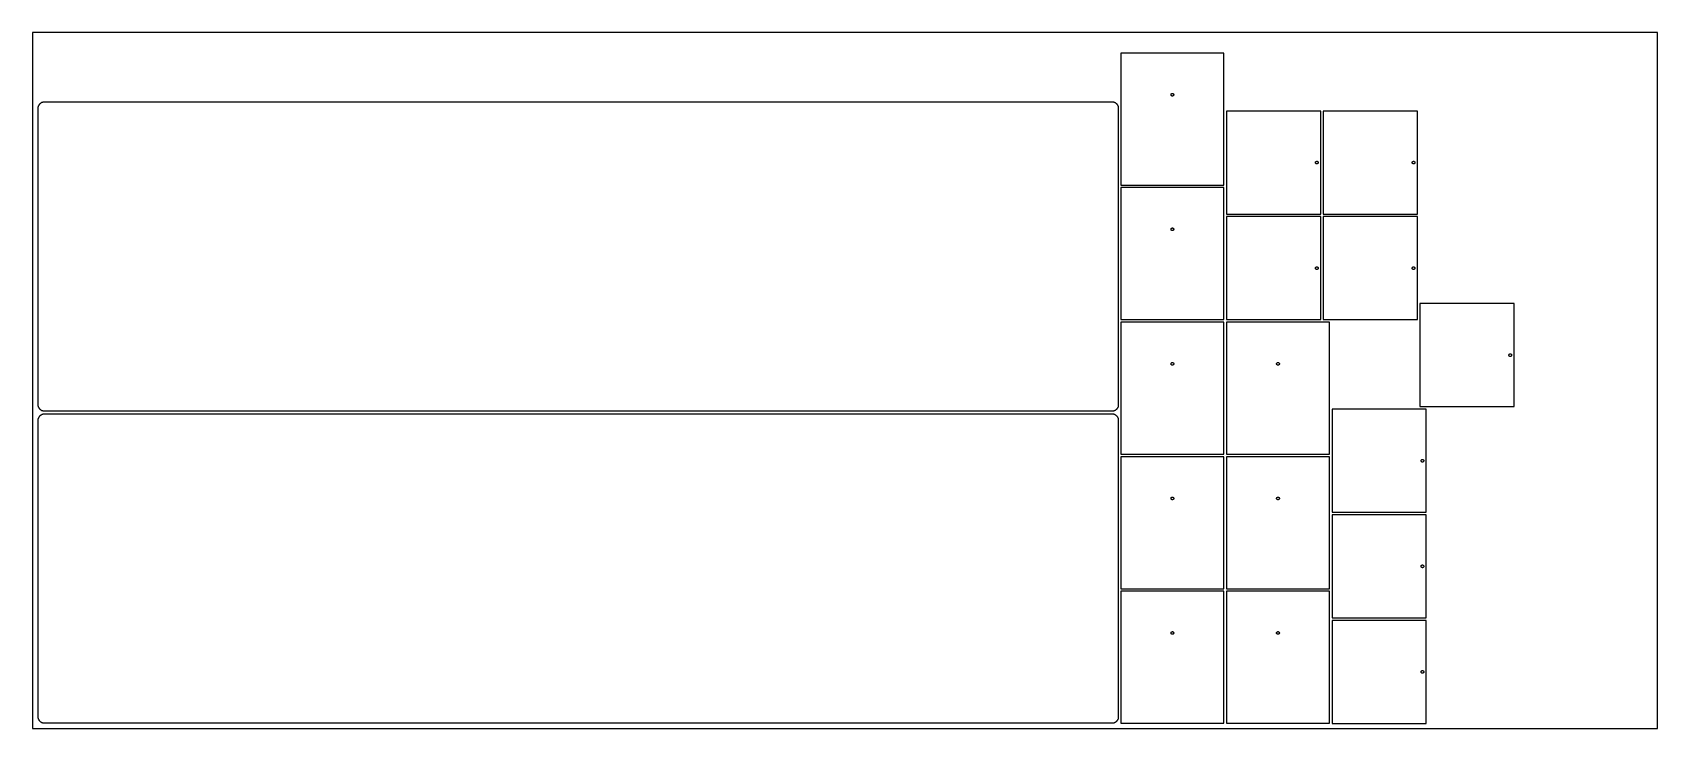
# Model space of a CAD drawing. Header units: millimetres. Extents: x -20394 to -18294, y 4803 to 5703.
import ezdxf

# ---------------------------------------------------------------- set-up
doc = ezdxf.new("R2010")
doc.units = ezdxf.units.MM
doc.layers.add('MESA_BAJA_ASPIRE', color=18, linetype='Continuous', true_color=0x4c0000)
doc.layers.add('Predeterminada', color=18, linetype='Continuous', true_color=0x000000)

msp = doc.modelspace()

# ---------------------------------------------------------------- linework, layer by layer
at = {"layer": 'MESA_BAJA_ASPIRE'}
for points in [[(-18987.9, 5505.9), (-18854.8, 5505.9), (-18854.8, 5676.5), (-18987.9, 5676.5)], [(-20386.9, 5221.4), (-20386.9, 5605.4), (-20386.9, 5605.8), (-20386.9, 5606.2), (-20386.9, 5606.6), (-20386.9, 5606.9), (-20386.8, 5607.3), (-20386.7, 5607.7), (-20386.5, 5608.1), (-20386.4, 5608.4), (-20386.2, 5608.8), (-20386, 5609.1), (-20385.8, 5609.5), (-20385.6, 5609.8), (-20385.4, 5610.1), (-20385.1, 5610.5), (-20384.8, 5610.8), (-20384.5, 5611.1), (-20384.3, 5611.4), (-20383.9, 5611.6), (-20383.6, 5611.9), (-20383.3, 5612.1), (-20382.9, 5612.4), (-20382.6, 5612.6), (-20382.2, 5612.8), (-20381.9, 5612.9), (-20381.5, 5613.1), (-20381.2, 5613.2), (-20380.8, 5613.3), (-20380.4, 5613.4), (-20380, 5613.4), (-20379.7, 5613.5), (-20379.3, 5613.5), (-20378.9, 5613.4), (-18999.2, 5613.4), (-18998.8, 5613.5), (-18998.5, 5613.5), (-18998.1, 5613.4), (-18997.7, 5613.4), (-18997.3, 5613.3), (-18997, 5613.2), (-18996.6, 5613.1), (-18996.2, 5612.9), (-18995.9, 5612.8), (-18995.5, 5612.6), (-18995.2, 5612.4), (-18994.8, 5612.1), (-18994.5, 5611.9), (-18994.2, 5611.6), (-18993.9, 5611.4), (-18993.6, 5611.1), (-18993.3, 5610.8), (-18993, 5610.5), (-18992.8, 5610.1), (-18992.5, 5609.8), (-18992.3, 5609.5), (-18992.1, 5609.1), (-18991.9, 5608.8), (-18991.7, 5608.4), (-18991.6, 5608), (-18991.5, 5607.7), (-18991.3, 5607.3), (-18991.3, 5606.9), (-18991.2, 5606.6), (-18991.2, 5606.2), (-18991.2, 5605.8), (-18991.2, 5605.4), (-18991.2, 5221.5), (-18991.2, 5221.1), (-18991.2, 5220.7), (-18991.2, 5220.3), (-18991.3, 5220), (-18991.3, 5219.6), (-18991.5, 5219.2), (-18991.6, 5218.8), (-18991.7, 5218.5), (-18991.9, 5218.1), (-18992.1, 5217.8), (-18992.3, 5217.4), (-18992.5, 5217.1), (-18992.8, 5216.8), (-18993, 5216.4), (-18993.3, 5216.1), (-18993.6, 5215.8), (-18993.9, 5215.5), (-18994.2, 5215.3), (-18994.5, 5215), (-18994.8, 5214.8), (-18995.2, 5214.5), (-18995.5, 5214.3), (-18995.9, 5214.1), (-18996.2, 5214), (-18996.6, 5213.8), (-18997, 5213.7), (-18997.3, 5213.6), (-18997.7, 5213.5), (-18998.1, 5213.5), (-18998.5, 5213.4), (-18998.8, 5213.4), (-18999.2, 5213.4), (-20378.9, 5213.4), (-20379.3, 5213.4), (-20379.7, 5213.4), (-20380, 5213.5), (-20380.4, 5213.5), (-20380.8, 5213.6), (-20381.2, 5213.7), (-20381.5, 5213.8), (-20381.9, 5214), (-20382.2, 5214.1), (-20382.6, 5214.3), (-20382.9, 5214.5), (-20383.3, 5214.8), (-20383.6, 5215), (-20383.9, 5215.3), (-20384.3, 5215.5), (-20384.5, 5215.8), (-20384.8, 5216.1), (-20385.1, 5216.4), (-20385.4, 5216.7), (-20385.6, 5217.1), (-20385.8, 5217.4), (-20386, 5217.8), (-20386.2, 5218.1), (-20386.4, 5218.5), (-20386.5, 5218.8), (-20386.7, 5219.2), (-20386.8, 5219.6), (-20386.9, 5220), (-20386.9, 5220.3), (-20386.9, 5220.7), (-20386.9, 5221.1)], [(-18919.6, 5622.6), (-18919.6, 5622.5), (-18919.6, 5622.3), (-18919.7, 5622.1), (-18919.7, 5622), (-18919.8, 5621.8), (-18919.9, 5621.7), (-18920, 5621.5), (-18920.1, 5621.4), (-18920.3, 5621.3), (-18920.4, 5621.2), (-18920.6, 5621.1), (-18920.7, 5621), (-18920.9, 5620.9), (-18921, 5620.9), (-18921.2, 5620.9), (-18921.4, 5620.9), (-18921.5, 5620.9), (-18921.7, 5620.9), (-18921.8, 5620.9), (-18922, 5621), (-18922.2, 5621.1), (-18922.3, 5621.2), (-18922.5, 5621.3), (-18922.6, 5621.4), (-18922.7, 5621.5), (-18922.8, 5621.7), (-18922.9, 5621.8), (-18923, 5622), (-18923.1, 5622.1), (-18923.1, 5622.3), (-18923.1, 5622.5), (-18923.1, 5622.6), (-18923.1, 5622.8), (-18923.1, 5623), (-18923.1, 5623.1), (-18923, 5623.3), (-18922.9, 5623.4), (-18922.8, 5623.6), (-18922.7, 5623.7), (-18922.6, 5623.9), (-18922.5, 5624), (-18922.3, 5624.1), (-18922.2, 5624.2), (-18922, 5624.3), (-18921.8, 5624.3), (-18921.7, 5624.4), (-18921.5, 5624.4), (-18921.4, 5624.4), (-18921.2, 5624.4), (-18921, 5624.4), (-18920.9, 5624.3), (-18920.7, 5624.3), (-18920.6, 5624.2), (-18920.4, 5624.1), (-18920.3, 5624), (-18920.1, 5623.9), (-18920, 5623.7), (-18919.9, 5623.6), (-18919.8, 5623.4), (-18919.7, 5623.3), (-18919.7, 5623.1), (-18919.6, 5623), (-18919.6, 5622.8)], [(-18851.4, 5468.3), (-18729.7, 5468.3), (-18729.7, 5601.5), (-18851.4, 5601.5)], [(-18726.4, 5468.3), (-18604.7, 5468.3), (-18604.7, 5601.5), (-18726.4, 5601.5)], [(-18734.7, 5533.1), (-18734.8, 5533.1), (-18735, 5533.1), (-18735.2, 5533.2), (-18735.3, 5533.2), (-18735.5, 5533.3), (-18735.6, 5533.4), (-18735.8, 5533.5), (-18735.9, 5533.7), (-18736, 5533.8), (-18736.1, 5533.9), (-18736.2, 5534.1), (-18736.3, 5534.2), (-18736.4, 5534.4), (-18736.4, 5534.6), (-18736.4, 5534.7), (-18736.4, 5534.9), (-18736.4, 5535), (-18736.4, 5535.2), (-18736.4, 5535.4), (-18736.3, 5535.5), (-18736.2, 5535.7), (-18736.1, 5535.8), (-18736, 5536), (-18735.9, 5536.1), (-18735.8, 5536.2), (-18735.6, 5536.3), (-18735.5, 5536.4), (-18735.3, 5536.5), (-18735.2, 5536.6), (-18735, 5536.6), (-18734.8, 5536.6), (-18734.7, 5536.6), (-18734.5, 5536.6), (-18734.3, 5536.6), (-18734.2, 5536.6), (-18734, 5536.5), (-18733.9, 5536.4), (-18733.7, 5536.3), (-18733.6, 5536.2), (-18733.4, 5536.1), (-18733.3, 5536), (-18733.2, 5535.8), (-18733.1, 5535.7), (-18733, 5535.5), (-18733, 5535.4), (-18732.9, 5535.2), (-18732.9, 5535), (-18732.9, 5534.9), (-18732.9, 5534.7), (-18732.9, 5534.6), (-18733, 5534.4), (-18733, 5534.2), (-18733.1, 5534.1), (-18733.2, 5533.9), (-18733.3, 5533.8), (-18733.4, 5533.7), (-18733.6, 5533.5), (-18733.7, 5533.4), (-18733.9, 5533.3), (-18734, 5533.2), (-18734.2, 5533.2), (-18734.3, 5533.1), (-18734.5, 5533.1)], [(-18609.7, 5533.1), (-18609.8, 5533.1), (-18610, 5533.1), (-18610.2, 5533.2), (-18610.3, 5533.2), (-18610.5, 5533.3), (-18610.6, 5533.4), (-18610.8, 5533.5), (-18610.9, 5533.7), (-18611, 5533.8), (-18611.1, 5533.9), (-18611.2, 5534.1), (-18611.3, 5534.2), (-18611.4, 5534.4), (-18611.4, 5534.6), (-18611.4, 5534.7), (-18611.4, 5534.9), (-18611.4, 5535), (-18611.4, 5535.2), (-18611.4, 5535.4), (-18611.3, 5535.5), (-18611.2, 5535.7), (-18611.1, 5535.8), (-18611, 5536), (-18610.9, 5536.1), (-18610.8, 5536.2), (-18610.6, 5536.3), (-18610.5, 5536.4), (-18610.3, 5536.5), (-18610.2, 5536.6), (-18610, 5536.6), (-18609.8, 5536.6), (-18609.7, 5536.6), (-18609.5, 5536.6), (-18609.3, 5536.6), (-18609.2, 5536.6), (-18609, 5536.5), (-18608.9, 5536.4), (-18608.7, 5536.3), (-18608.6, 5536.2), (-18608.4, 5536.1), (-18608.3, 5536), (-18608.2, 5535.8), (-18608.1, 5535.7), (-18608, 5535.5), (-18608, 5535.4), (-18607.9, 5535.2), (-18607.9, 5535), (-18607.9, 5534.9), (-18607.9, 5534.7), (-18607.9, 5534.6), (-18608, 5534.4), (-18608, 5534.2), (-18608.1, 5534.1), (-18608.2, 5533.9), (-18608.3, 5533.8), (-18608.4, 5533.7), (-18608.6, 5533.5), (-18608.7, 5533.4), (-18608.9, 5533.3), (-18609, 5533.2), (-18609.2, 5533.2), (-18609.3, 5533.1), (-18609.5, 5533.1)], [(-18987.9, 5331.9), (-18854.8, 5331.9), (-18854.8, 5502.5), (-18987.9, 5502.5)], [(-18851.4, 5331.8), (-18729.7, 5331.8), (-18729.7, 5465), (-18851.4, 5465)], [(-18726.4, 5331.8), (-18604.7, 5331.8), (-18604.7, 5465), (-18726.4, 5465)], [(-18919.6, 5448.6), (-18919.6, 5448.5), (-18919.6, 5448.3), (-18919.7, 5448.1), (-18919.7, 5448), (-18919.8, 5447.8), (-18919.9, 5447.7), (-18920, 5447.5), (-18920.1, 5447.4), (-18920.3, 5447.3), (-18920.4, 5447.2), (-18920.6, 5447.1), (-18920.7, 5447), (-18920.9, 5446.9), (-18921, 5446.9), (-18921.2, 5446.9), (-18921.4, 5446.9), (-18921.5, 5446.9), (-18921.7, 5446.9), (-18921.8, 5446.9), (-18922, 5447), (-18922.2, 5447.1), (-18922.3, 5447.2), (-18922.5, 5447.3), (-18922.6, 5447.4), (-18922.7, 5447.5), (-18922.8, 5447.7), (-18922.9, 5447.8), (-18923, 5448), (-18923.1, 5448.1), (-18923.1, 5448.3), (-18923.1, 5448.5), (-18923.1, 5448.6), (-18923.1, 5448.8), (-18923.1, 5449), (-18923.1, 5449.1), (-18923, 5449.3), (-18922.9, 5449.4), (-18922.8, 5449.6), (-18922.7, 5449.7), (-18922.6, 5449.9), (-18922.5, 5450), (-18922.3, 5450.1), (-18922.2, 5450.2), (-18922, 5450.3), (-18921.8, 5450.3), (-18921.7, 5450.4), (-18921.5, 5450.4), (-18921.4, 5450.4), (-18921.2, 5450.4), (-18921, 5450.4), (-18920.9, 5450.3), (-18920.7, 5450.3), (-18920.6, 5450.2), (-18920.4, 5450.1), (-18920.3, 5450), (-18920.1, 5449.9), (-18920, 5449.7), (-18919.9, 5449.6), (-18919.8, 5449.4), (-18919.7, 5449.3), (-18919.7, 5449.1), (-18919.6, 5449), (-18919.6, 5448.8)], [(-18734.7, 5396.6), (-18734.8, 5396.6), (-18735, 5396.6), (-18735.2, 5396.7), (-18735.3, 5396.7), (-18735.5, 5396.8), (-18735.6, 5396.9), (-18735.8, 5397), (-18735.9, 5397.2), (-18736, 5397.3), (-18736.1, 5397.4), (-18736.2, 5397.6), (-18736.3, 5397.7), (-18736.4, 5397.9), (-18736.4, 5398.1), (-18736.4, 5398.2), (-18736.4, 5398.4), (-18736.4, 5398.5), (-18736.4, 5398.7), (-18736.4, 5398.9), (-18736.3, 5399), (-18736.2, 5399.2), (-18736.1, 5399.3), (-18736, 5399.5), (-18735.9, 5399.6), (-18735.8, 5399.7), (-18735.6, 5399.8), (-18735.5, 5399.9), (-18735.3, 5400), (-18735.2, 5400.1), (-18735, 5400.1), (-18734.8, 5400.1), (-18734.7, 5400.1), (-18734.5, 5400.1), (-18734.3, 5400.1), (-18734.2, 5400.1), (-18734, 5400), (-18733.9, 5399.9), (-18733.7, 5399.8), (-18733.6, 5399.7), (-18733.4, 5399.6), (-18733.3, 5399.5), (-18733.2, 5399.3), (-18733.1, 5399.2), (-18733, 5399), (-18733, 5398.9), (-18732.9, 5398.7), (-18732.9, 5398.5), (-18732.9, 5398.4), (-18732.9, 5398.2), (-18732.9, 5398.1), (-18733, 5397.9), (-18733, 5397.7), (-18733.1, 5397.6), (-18733.2, 5397.4), (-18733.3, 5397.3), (-18733.4, 5397.2), (-18733.6, 5397), (-18733.7, 5396.9), (-18733.9, 5396.8), (-18734, 5396.7), (-18734.2, 5396.7), (-18734.3, 5396.6), (-18734.5, 5396.6)], [(-18609.7, 5396.6), (-18609.8, 5396.6), (-18610, 5396.6), (-18610.2, 5396.7), (-18610.3, 5396.7), (-18610.5, 5396.8), (-18610.6, 5396.9), (-18610.8, 5397), (-18610.9, 5397.2), (-18611, 5397.3), (-18611.1, 5397.4), (-18611.2, 5397.6), (-18611.3, 5397.7), (-18611.4, 5397.9), (-18611.4, 5398.1), (-18611.4, 5398.2), (-18611.4, 5398.4), (-18611.4, 5398.5), (-18611.4, 5398.7), (-18611.4, 5398.9), (-18611.3, 5399), (-18611.2, 5399.2), (-18611.1, 5399.3), (-18611, 5399.5), (-18610.9, 5399.6), (-18610.8, 5399.7), (-18610.6, 5399.8), (-18610.5, 5399.9), (-18610.3, 5400), (-18610.2, 5400.1), (-18610, 5400.1), (-18609.8, 5400.1), (-18609.7, 5400.1), (-18609.5, 5400.1), (-18609.3, 5400.1), (-18609.2, 5400.1), (-18609, 5400), (-18608.9, 5399.9), (-18608.7, 5399.8), (-18608.6, 5399.7), (-18608.4, 5399.6), (-18608.3, 5399.5), (-18608.2, 5399.3), (-18608.1, 5399.2), (-18608, 5399), (-18608, 5398.9), (-18607.9, 5398.7), (-18607.9, 5398.5), (-18607.9, 5398.4), (-18607.9, 5398.2), (-18607.9, 5398.1), (-18608, 5397.9), (-18608, 5397.7), (-18608.1, 5397.6), (-18608.2, 5397.4), (-18608.3, 5397.3), (-18608.4, 5397.2), (-18608.6, 5397), (-18608.7, 5396.9), (-18608.9, 5396.8), (-18609, 5396.7), (-18609.2, 5396.7), (-18609.3, 5396.6), (-18609.5, 5396.6)], [(-18601.4, 5219.3), (-18479.7, 5219.3), (-18479.7, 5352.5), (-18601.4, 5352.5)], [(-18987.9, 5157.9), (-18854.8, 5157.9), (-18854.8, 5328.5), (-18987.9, 5328.5)], [(-18851.4, 5157.9), (-18718.3, 5157.9), (-18718.3, 5328.5), (-18851.4, 5328.5)], [(-18919.6, 5274.6), (-18919.6, 5274.5), (-18919.6, 5274.3), (-18919.7, 5274.1), (-18919.7, 5274), (-18919.8, 5273.8), (-18919.9, 5273.7), (-18920, 5273.5), (-18920.1, 5273.4), (-18920.3, 5273.3), (-18920.4, 5273.2), (-18920.6, 5273.1), (-18920.7, 5273), (-18920.9, 5272.9), (-18921, 5272.9), (-18921.2, 5272.9), (-18921.4, 5272.9), (-18921.5, 5272.9), (-18921.7, 5272.9), (-18921.8, 5272.9), (-18922, 5273), (-18922.2, 5273.1), (-18922.3, 5273.2), (-18922.5, 5273.3), (-18922.6, 5273.4), (-18922.7, 5273.5), (-18922.8, 5273.7), (-18922.9, 5273.8), (-18923, 5274), (-18923.1, 5274.1), (-18923.1, 5274.3), (-18923.1, 5274.5), (-18923.1, 5274.6), (-18923.1, 5274.8), (-18923.1, 5275), (-18923.1, 5275.1), (-18923, 5275.3), (-18922.9, 5275.4), (-18922.8, 5275.6), (-18922.7, 5275.7), (-18922.6, 5275.9), (-18922.5, 5276), (-18922.3, 5276.1), (-18922.2, 5276.2), (-18922, 5276.3), (-18921.8, 5276.3), (-18921.7, 5276.4), (-18921.5, 5276.4), (-18921.4, 5276.4), (-18921.2, 5276.4), (-18921, 5276.4), (-18920.9, 5276.3), (-18920.7, 5276.3), (-18920.6, 5276.2), (-18920.4, 5276.1), (-18920.3, 5276), (-18920.1, 5275.9), (-18920, 5275.7), (-18919.9, 5275.6), (-18919.8, 5275.4), (-18919.7, 5275.3), (-18919.7, 5275.1), (-18919.6, 5275), (-18919.6, 5274.8)], [(-18783.1, 5274.6), (-18783.1, 5274.5), (-18783.1, 5274.3), (-18783.2, 5274.1), (-18783.2, 5274), (-18783.3, 5273.8), (-18783.4, 5273.7), (-18783.5, 5273.5), (-18783.6, 5273.4), (-18783.8, 5273.3), (-18783.9, 5273.2), (-18784.1, 5273.1), (-18784.2, 5273), (-18784.4, 5272.9), (-18784.5, 5272.9), (-18784.7, 5272.9), (-18784.9, 5272.9), (-18785, 5272.9), (-18785.2, 5272.9), (-18785.3, 5272.9), (-18785.5, 5273), (-18785.7, 5273.1), (-18785.8, 5273.2), (-18786, 5273.3), (-18786.1, 5273.4), (-18786.2, 5273.5), (-18786.3, 5273.7), (-18786.4, 5273.8), (-18786.5, 5274), (-18786.6, 5274.1), (-18786.6, 5274.3), (-18786.6, 5274.5), (-18786.6, 5274.6), (-18786.6, 5274.8), (-18786.6, 5275), (-18786.6, 5275.1), (-18786.5, 5275.3), (-18786.4, 5275.4), (-18786.3, 5275.6), (-18786.2, 5275.7), (-18786.1, 5275.9), (-18786, 5276), (-18785.8, 5276.1), (-18785.7, 5276.2), (-18785.5, 5276.3), (-18785.3, 5276.3), (-18785.2, 5276.4), (-18785, 5276.4), (-18784.9, 5276.4), (-18784.7, 5276.4), (-18784.5, 5276.4), (-18784.4, 5276.3), (-18784.2, 5276.3), (-18784.1, 5276.2), (-18783.9, 5276.1), (-18783.8, 5276), (-18783.6, 5275.9), (-18783.5, 5275.7), (-18783.4, 5275.6), (-18783.3, 5275.4), (-18783.2, 5275.3), (-18783.2, 5275.1), (-18783.1, 5275), (-18783.1, 5274.8)], [(-18484.7, 5284.1), (-18484.8, 5284.1), (-18485, 5284.1), (-18485.2, 5284.2), (-18485.3, 5284.2), (-18485.5, 5284.3), (-18485.6, 5284.4), (-18485.8, 5284.5), (-18485.9, 5284.7), (-18486, 5284.8), (-18486.1, 5284.9), (-18486.2, 5285.1), (-18486.3, 5285.2), (-18486.4, 5285.4), (-18486.4, 5285.6), (-18486.4, 5285.7), (-18486.4, 5285.9), (-18486.4, 5286), (-18486.4, 5286.2), (-18486.4, 5286.4), (-18486.3, 5286.5), (-18486.2, 5286.7), (-18486.1, 5286.8), (-18486, 5287), (-18485.9, 5287.1), (-18485.8, 5287.2), (-18485.6, 5287.3), (-18485.5, 5287.4), (-18485.3, 5287.5), (-18485.2, 5287.6), (-18485, 5287.6), (-18484.8, 5287.6), (-18484.7, 5287.6), (-18484.5, 5287.6), (-18484.3, 5287.6), (-18484.2, 5287.6), (-18484, 5287.5), (-18483.9, 5287.4), (-18483.7, 5287.3), (-18483.6, 5287.2), (-18483.4, 5287.1), (-18483.3, 5287), (-18483.2, 5286.8), (-18483.1, 5286.7), (-18483, 5286.5), (-18483, 5286.4), (-18482.9, 5286.2), (-18482.9, 5286), (-18482.9, 5285.9), (-18482.9, 5285.7), (-18482.9, 5285.6), (-18483, 5285.4), (-18483, 5285.2), (-18483.1, 5285.1), (-18483.2, 5284.9), (-18483.3, 5284.8), (-18483.4, 5284.7), (-18483.6, 5284.5), (-18483.7, 5284.4), (-18483.9, 5284.3), (-18484, 5284.2), (-18484.2, 5284.2), (-18484.3, 5284.1), (-18484.5, 5284.1)], [(-20386.9, 4817.9), (-20386.9, 5201.9), (-20386.9, 5202.3), (-20386.9, 5202.7), (-20386.9, 5203.1), (-20386.9, 5203.4), (-20386.8, 5203.8), (-20386.7, 5204.2), (-20386.5, 5204.6), (-20386.4, 5204.9), (-20386.2, 5205.3), (-20386, 5205.6), (-20385.8, 5206), (-20385.6, 5206.3), (-20385.4, 5206.6), (-20385.1, 5207), (-20384.8, 5207.3), (-20384.5, 5207.6), (-20384.3, 5207.9), (-20383.9, 5208.1), (-20383.6, 5208.4), (-20383.3, 5208.6), (-20382.9, 5208.9), (-20382.6, 5209.1), (-20382.2, 5209.3), (-20381.9, 5209.4), (-20381.5, 5209.6), (-20381.2, 5209.7), (-20380.8, 5209.8), (-20380.4, 5209.9), (-20380, 5209.9), (-20379.7, 5210), (-20379.3, 5210), (-20378.9, 5209.9), (-18999.2, 5209.9), (-18998.8, 5210), (-18998.5, 5210), (-18998.1, 5209.9), (-18997.7, 5209.9), (-18997.3, 5209.8), (-18997, 5209.7), (-18996.6, 5209.6), (-18996.2, 5209.4), (-18995.9, 5209.3), (-18995.5, 5209.1), (-18995.2, 5208.9), (-18994.8, 5208.6), (-18994.5, 5208.4), (-18994.2, 5208.1), (-18993.9, 5207.9), (-18993.6, 5207.6), (-18993.3, 5207.3), (-18993, 5207), (-18992.8, 5206.6), (-18992.5, 5206.3), (-18992.3, 5206), (-18992.1, 5205.6), (-18991.9, 5205.3), (-18991.7, 5204.9), (-18991.6, 5204.5), (-18991.5, 5204.2), (-18991.3, 5203.8), (-18991.3, 5203.4), (-18991.2, 5203.1), (-18991.2, 5202.7), (-18991.2, 5202.3), (-18991.2, 5201.9), (-18991.2, 4818), (-18991.2, 4817.6), (-18991.2, 4817.2), (-18991.2, 4816.8), (-18991.3, 4816.5), (-18991.3, 4816.1), (-18991.5, 4815.7), (-18991.6, 4815.3), (-18991.7, 4815), (-18991.9, 4814.6), (-18992.1, 4814.3), (-18992.3, 4813.9), (-18992.5, 4813.6), (-18992.8, 4813.3), (-18993, 4812.9), (-18993.3, 4812.6), (-18993.6, 4812.3), (-18993.9, 4812), (-18994.2, 4811.8), (-18994.5, 4811.5), (-18994.8, 4811.3), (-18995.2, 4811), (-18995.5, 4810.8), (-18995.9, 4810.6), (-18996.2, 4810.5), (-18996.6, 4810.3), (-18997, 4810.2), (-18997.3, 4810.1), (-18997.7, 4810), (-18998.1, 4810), (-18998.5, 4809.9), (-18998.8, 4809.9), (-18999.2, 4809.9), (-20378.9, 4809.9), (-20379.3, 4809.9), (-20379.7, 4809.9), (-20380, 4810), (-20380.4, 4810), (-20380.8, 4810.1), (-20381.2, 4810.2), (-20381.5, 4810.3), (-20381.9, 4810.5), (-20382.2, 4810.6), (-20382.6, 4810.8), (-20382.9, 4811), (-20383.3, 4811.3), (-20383.6, 4811.5), (-20383.9, 4811.8), (-20384.3, 4812), (-20384.5, 4812.3), (-20384.8, 4812.6), (-20385.1, 4812.9), (-20385.4, 4813.2), (-20385.6, 4813.6), (-20385.8, 4813.9), (-20386, 4814.3), (-20386.2, 4814.6), (-20386.4, 4815), (-20386.5, 4815.3), (-20386.7, 4815.7), (-20386.8, 4816.1), (-20386.9, 4816.5), (-20386.9, 4816.8), (-20386.9, 4817.2), (-20386.9, 4817.6)], [(-18714.9, 5082.8), (-18593.2, 5082.8), (-18593.2, 5216), (-18714.9, 5216)], [(-18987.9, 4983.9), (-18854.8, 4983.9), (-18854.8, 5154.5), (-18987.9, 5154.5)], [(-18851.4, 4983.9), (-18718.3, 4983.9), (-18718.3, 5154.5), (-18851.4, 5154.5)], [(-18598.2, 5147.6), (-18598.3, 5147.6), (-18598.5, 5147.6), (-18598.7, 5147.7), (-18598.8, 5147.7), (-18599, 5147.8), (-18599.1, 5147.9), (-18599.3, 5148), (-18599.4, 5148.2), (-18599.5, 5148.3), (-18599.6, 5148.4), (-18599.7, 5148.6), (-18599.8, 5148.7), (-18599.9, 5148.9), (-18599.9, 5149.1), (-18599.9, 5149.2), (-18599.9, 5149.4), (-18599.9, 5149.5), (-18599.9, 5149.7), (-18599.9, 5149.9), (-18599.8, 5150), (-18599.7, 5150.2), (-18599.6, 5150.3), (-18599.5, 5150.5), (-18599.4, 5150.6), (-18599.3, 5150.7), (-18599.1, 5150.8), (-18599, 5150.9), (-18598.8, 5151), (-18598.7, 5151.1), (-18598.5, 5151.1), (-18598.3, 5151.1), (-18598.2, 5151.1), (-18598, 5151.1), (-18597.8, 5151.1), (-18597.7, 5151.1), (-18597.5, 5151), (-18597.4, 5150.9), (-18597.2, 5150.8), (-18597.1, 5150.7), (-18596.9, 5150.6), (-18596.8, 5150.5), (-18596.7, 5150.3), (-18596.6, 5150.2), (-18596.5, 5150), (-18596.5, 5149.9), (-18596.4, 5149.7), (-18596.4, 5149.5), (-18596.4, 5149.4), (-18596.4, 5149.2), (-18596.4, 5149.1), (-18596.5, 5148.9), (-18596.5, 5148.7), (-18596.6, 5148.6), (-18596.7, 5148.4), (-18596.8, 5148.3), (-18596.9, 5148.2), (-18597.1, 5148), (-18597.2, 5147.9), (-18597.4, 5147.8), (-18597.5, 5147.7), (-18597.7, 5147.7), (-18597.8, 5147.6), (-18598, 5147.6)], [(-18919.6, 5100.6), (-18919.6, 5100.5), (-18919.6, 5100.3), (-18919.7, 5100.1), (-18919.7, 5100), (-18919.8, 5099.8), (-18919.9, 5099.7), (-18920, 5099.5), (-18920.1, 5099.4), (-18920.3, 5099.3), (-18920.4, 5099.2), (-18920.6, 5099.1), (-18920.7, 5099), (-18920.9, 5098.9), (-18921, 5098.9), (-18921.2, 5098.9), (-18921.4, 5098.9), (-18921.5, 5098.9), (-18921.7, 5098.9), (-18921.8, 5098.9), (-18922, 5099), (-18922.2, 5099.1), (-18922.3, 5099.2), (-18922.5, 5099.3), (-18922.6, 5099.4), (-18922.7, 5099.5), (-18922.8, 5099.7), (-18922.9, 5099.8), (-18923, 5100), (-18923.1, 5100.1), (-18923.1, 5100.3), (-18923.1, 5100.5), (-18923.1, 5100.6), (-18923.1, 5100.8), (-18923.1, 5101), (-18923.1, 5101.1), (-18923, 5101.3), (-18922.9, 5101.4), (-18922.8, 5101.6), (-18922.7, 5101.7), (-18922.6, 5101.9), (-18922.5, 5102), (-18922.3, 5102.1), (-18922.2, 5102.2), (-18922, 5102.3), (-18921.8, 5102.3), (-18921.7, 5102.4), (-18921.5, 5102.4), (-18921.4, 5102.4), (-18921.2, 5102.4), (-18921, 5102.4), (-18920.9, 5102.3), (-18920.7, 5102.3), (-18920.6, 5102.2), (-18920.4, 5102.1), (-18920.3, 5102), (-18920.1, 5101.9), (-18920, 5101.7), (-18919.9, 5101.6), (-18919.8, 5101.4), (-18919.7, 5101.3), (-18919.7, 5101.1), (-18919.6, 5101), (-18919.6, 5100.8)], [(-18783.1, 5100.6), (-18783.1, 5100.5), (-18783.1, 5100.3), (-18783.2, 5100.1), (-18783.2, 5100), (-18783.3, 5099.8), (-18783.4, 5099.7), (-18783.5, 5099.5), (-18783.6, 5099.4), (-18783.8, 5099.3), (-18783.9, 5099.2), (-18784.1, 5099.1), (-18784.2, 5099), (-18784.4, 5098.9), (-18784.5, 5098.9), (-18784.7, 5098.9), (-18784.9, 5098.9), (-18785, 5098.9), (-18785.2, 5098.9), (-18785.3, 5098.9), (-18785.5, 5099), (-18785.7, 5099.1), (-18785.8, 5099.2), (-18786, 5099.3), (-18786.1, 5099.4), (-18786.2, 5099.5), (-18786.3, 5099.7), (-18786.4, 5099.8), (-18786.5, 5100), (-18786.6, 5100.1), (-18786.6, 5100.3), (-18786.6, 5100.5), (-18786.6, 5100.6), (-18786.6, 5100.8), (-18786.6, 5101), (-18786.6, 5101.1), (-18786.5, 5101.3), (-18786.4, 5101.4), (-18786.3, 5101.6), (-18786.2, 5101.7), (-18786.1, 5101.9), (-18786, 5102), (-18785.8, 5102.1), (-18785.7, 5102.2), (-18785.5, 5102.3), (-18785.3, 5102.3), (-18785.2, 5102.4), (-18785, 5102.4), (-18784.9, 5102.4), (-18784.7, 5102.4), (-18784.5, 5102.4), (-18784.4, 5102.3), (-18784.2, 5102.3), (-18784.1, 5102.2), (-18783.9, 5102.1), (-18783.8, 5102), (-18783.6, 5101.9), (-18783.5, 5101.7), (-18783.4, 5101.6), (-18783.3, 5101.4), (-18783.2, 5101.3), (-18783.2, 5101.1), (-18783.1, 5101), (-18783.1, 5100.8)], [(-18714.9, 4946.3), (-18593.2, 4946.3), (-18593.2, 5079.5), (-18714.9, 5079.5)], [(-18598.2, 5011.1), (-18598.3, 5011.1), (-18598.5, 5011.1), (-18598.7, 5011.2), (-18598.8, 5011.2), (-18599, 5011.3), (-18599.1, 5011.4), (-18599.3, 5011.5), (-18599.4, 5011.7), (-18599.5, 5011.8), (-18599.6, 5011.9), (-18599.7, 5012.1), (-18599.8, 5012.2), (-18599.9, 5012.4), (-18599.9, 5012.6), (-18599.9, 5012.7), (-18599.9, 5012.9), (-18599.9, 5013), (-18599.9, 5013.2), (-18599.9, 5013.4), (-18599.8, 5013.5), (-18599.7, 5013.7), (-18599.6, 5013.8), (-18599.5, 5014), (-18599.4, 5014.1), (-18599.3, 5014.2), (-18599.1, 5014.3), (-18599, 5014.4), (-18598.8, 5014.5), (-18598.7, 5014.6), (-18598.5, 5014.6), (-18598.3, 5014.6), (-18598.2, 5014.6), (-18598, 5014.6), (-18597.8, 5014.6), (-18597.7, 5014.6), (-18597.5, 5014.5), (-18597.4, 5014.4), (-18597.2, 5014.3), (-18597.1, 5014.2), (-18596.9, 5014.1), (-18596.8, 5014), (-18596.7, 5013.8), (-18596.6, 5013.7), (-18596.5, 5013.5), (-18596.5, 5013.4), (-18596.4, 5013.2), (-18596.4, 5013), (-18596.4, 5012.9), (-18596.4, 5012.7), (-18596.4, 5012.6), (-18596.5, 5012.4), (-18596.5, 5012.2), (-18596.6, 5012.1), (-18596.7, 5011.9), (-18596.8, 5011.8), (-18596.9, 5011.7), (-18597.1, 5011.5), (-18597.2, 5011.4), (-18597.4, 5011.3), (-18597.5, 5011.2), (-18597.7, 5011.2), (-18597.8, 5011.1), (-18598, 5011.1)], [(-18987.9, 4809.9), (-18854.8, 4809.9), (-18854.8, 4980.5), (-18987.9, 4980.5)], [(-18851.4, 4809.9), (-18718.3, 4809.9), (-18718.3, 4980.5), (-18851.4, 4980.5)], [(-18714.9, 4809.8), (-18593.2, 4809.8), (-18593.2, 4943), (-18714.9, 4943)], [(-18919.6, 4926.6), (-18919.6, 4926.5), (-18919.6, 4926.3), (-18919.7, 4926.1), (-18919.7, 4926), (-18919.8, 4925.8), (-18919.9, 4925.7), (-18920, 4925.5), (-18920.1, 4925.4), (-18920.3, 4925.3), (-18920.4, 4925.2), (-18920.6, 4925.1), (-18920.7, 4925), (-18920.9, 4924.9), (-18921, 4924.9), (-18921.2, 4924.9), (-18921.4, 4924.9), (-18921.5, 4924.9), (-18921.7, 4924.9), (-18921.8, 4924.9), (-18922, 4925), (-18922.2, 4925.1), (-18922.3, 4925.2), (-18922.5, 4925.3), (-18922.6, 4925.4), (-18922.7, 4925.5), (-18922.8, 4925.7), (-18922.9, 4925.8), (-18923, 4926), (-18923.1, 4926.1), (-18923.1, 4926.3), (-18923.1, 4926.5), (-18923.1, 4926.6), (-18923.1, 4926.8), (-18923.1, 4927), (-18923.1, 4927.1), (-18923, 4927.3), (-18922.9, 4927.4), (-18922.8, 4927.6), (-18922.7, 4927.7), (-18922.6, 4927.9), (-18922.5, 4928), (-18922.3, 4928.1), (-18922.2, 4928.2), (-18922, 4928.3), (-18921.8, 4928.3), (-18921.7, 4928.4), (-18921.5, 4928.4), (-18921.4, 4928.4), (-18921.2, 4928.4), (-18921, 4928.4), (-18920.9, 4928.3), (-18920.7, 4928.3), (-18920.6, 4928.2), (-18920.4, 4928.1), (-18920.3, 4928), (-18920.1, 4927.9), (-18920, 4927.7), (-18919.9, 4927.6), (-18919.8, 4927.4), (-18919.7, 4927.3), (-18919.7, 4927.1), (-18919.6, 4927), (-18919.6, 4926.8)], [(-18783.1, 4926.6), (-18783.1, 4926.5), (-18783.1, 4926.3), (-18783.2, 4926.1), (-18783.2, 4926), (-18783.3, 4925.8), (-18783.4, 4925.7), (-18783.5, 4925.5), (-18783.6, 4925.4), (-18783.8, 4925.3), (-18783.9, 4925.2), (-18784.1, 4925.1), (-18784.2, 4925), (-18784.4, 4924.9), (-18784.5, 4924.9), (-18784.7, 4924.9), (-18784.9, 4924.9), (-18785, 4924.9), (-18785.2, 4924.9), (-18785.3, 4924.9), (-18785.5, 4925), (-18785.7, 4925.1), (-18785.8, 4925.2), (-18786, 4925.3), (-18786.1, 4925.4), (-18786.2, 4925.5), (-18786.3, 4925.7), (-18786.4, 4925.8), (-18786.5, 4926), (-18786.6, 4926.1), (-18786.6, 4926.3), (-18786.6, 4926.5), (-18786.6, 4926.6), (-18786.6, 4926.8), (-18786.6, 4927), (-18786.6, 4927.1), (-18786.5, 4927.3), (-18786.4, 4927.4), (-18786.3, 4927.6), (-18786.2, 4927.7), (-18786.1, 4927.9), (-18786, 4928), (-18785.8, 4928.1), (-18785.7, 4928.2), (-18785.5, 4928.3), (-18785.3, 4928.3), (-18785.2, 4928.4), (-18785, 4928.4), (-18784.9, 4928.4), (-18784.7, 4928.4), (-18784.5, 4928.4), (-18784.4, 4928.3), (-18784.2, 4928.3), (-18784.1, 4928.2), (-18783.9, 4928.1), (-18783.8, 4928), (-18783.6, 4927.9), (-18783.5, 4927.7), (-18783.4, 4927.6), (-18783.3, 4927.4), (-18783.2, 4927.3), (-18783.2, 4927.1), (-18783.1, 4927), (-18783.1, 4926.8)], [(-18598.2, 4874.6), (-18598.3, 4874.6), (-18598.5, 4874.6), (-18598.7, 4874.7), (-18598.8, 4874.7), (-18599, 4874.8), (-18599.1, 4874.9), (-18599.3, 4875), (-18599.4, 4875.2), (-18599.5, 4875.3), (-18599.6, 4875.4), (-18599.7, 4875.6), (-18599.8, 4875.7), (-18599.9, 4875.9), (-18599.9, 4876.1), (-18599.9, 4876.2), (-18599.9, 4876.4), (-18599.9, 4876.5), (-18599.9, 4876.7), (-18599.9, 4876.9), (-18599.8, 4877), (-18599.7, 4877.2), (-18599.6, 4877.3), (-18599.5, 4877.5), (-18599.4, 4877.6), (-18599.3, 4877.7), (-18599.1, 4877.8), (-18599, 4877.9), (-18598.8, 4878), (-18598.7, 4878.1), (-18598.5, 4878.1), (-18598.3, 4878.1), (-18598.2, 4878.1), (-18598, 4878.1), (-18597.8, 4878.1), (-18597.7, 4878.1), (-18597.5, 4878), (-18597.4, 4877.9), (-18597.2, 4877.8), (-18597.1, 4877.7), (-18596.9, 4877.6), (-18596.8, 4877.5), (-18596.7, 4877.3), (-18596.6, 4877.2), (-18596.5, 4877), (-18596.5, 4876.9), (-18596.4, 4876.7), (-18596.4, 4876.5), (-18596.4, 4876.4), (-18596.4, 4876.2), (-18596.4, 4876.1), (-18596.5, 4875.9), (-18596.5, 4875.7), (-18596.6, 4875.6), (-18596.7, 4875.4), (-18596.8, 4875.3), (-18596.9, 4875.2), (-18597.1, 4875), (-18597.2, 4874.9), (-18597.4, 4874.8), (-18597.5, 4874.7), (-18597.7, 4874.7), (-18597.8, 4874.6), (-18598, 4874.6)]]:
    msp.add_lwpolyline(points, close=True, dxfattribs=at)
at = {"layer": 'Predeterminada'}
msp.add_lwpolyline([(-20394.4, 4803.1), (-18294.4, 4803.1), (-18294.4, 5703.1), (-20394.4, 5703.1)], close=True, dxfattribs=at)

doc.saveas('drawing.dxf')
